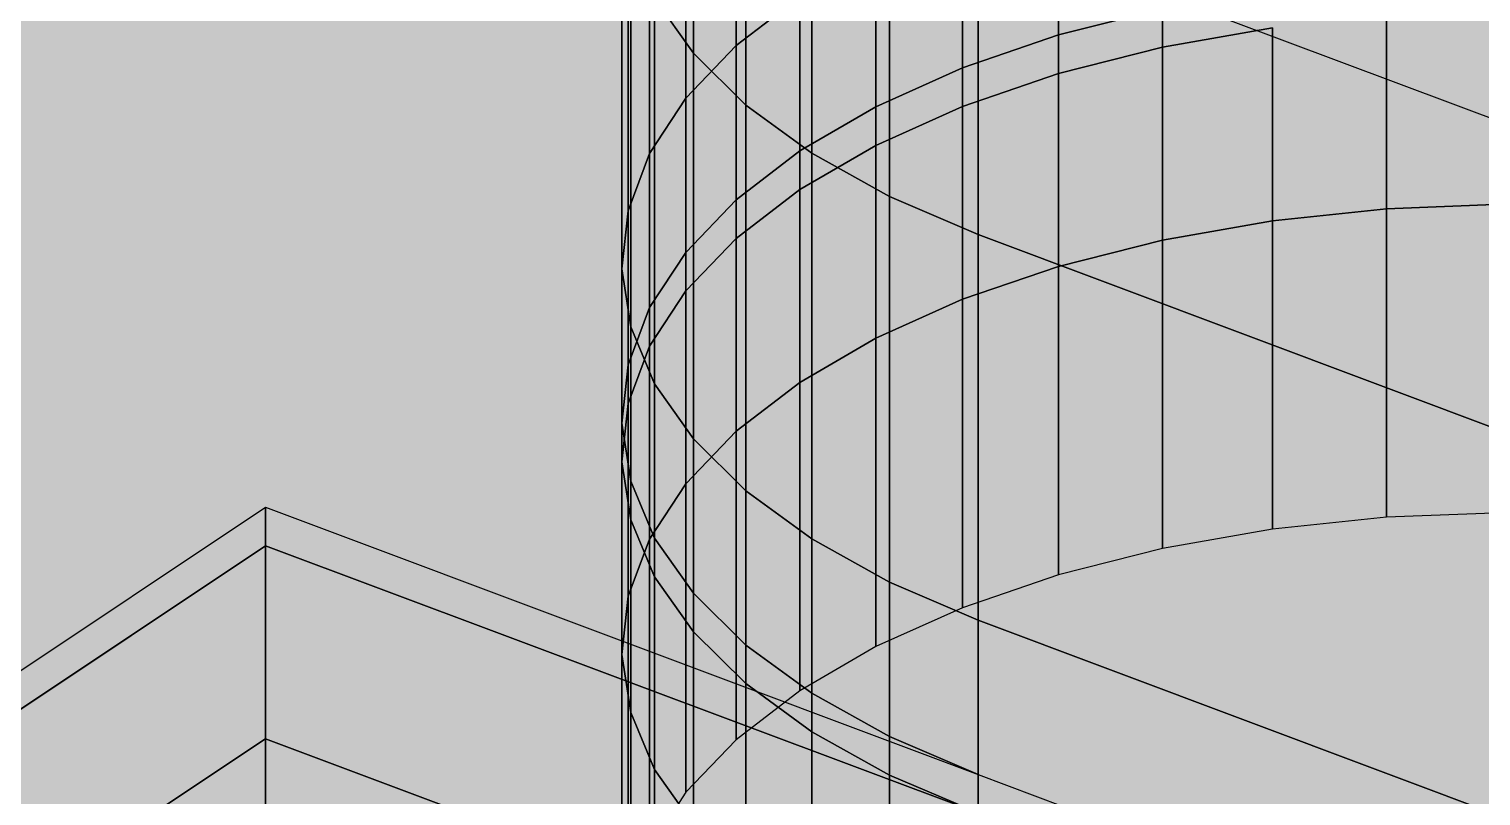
# Model space of a CAD drawing. Header units: millimetres. Extents: x 50 to 612415, y 2 to 4150.
# Drawn here: x 470350.55 to 470367.35, y 3245 to 3253.88 of the extents above; entities that cross this region are included whole.
import ezdxf

# ---------------------------------------------------------------- set-up
doc = ezdxf.new("R2010")
doc.units = ezdxf.units.MM
doc.layers.add('HATCH', color=8, linetype='Continuous', lineweight=9)
doc.layers.add('OUTLINE', color=7, linetype='Continuous', lineweight=25)

msp = doc.modelspace()

# ---------------------------------------------------------------- hatches: boundary and pattern name
at = {"layer": 'HATCH', "true_color": 0xccae87}
for points in [[(470523.898, 3416.926), (469758.481, 3102.716), (470359.472, 3254.253)], [(470359.472, 3254.253), (469758.481, 3102.716), (470523.898, 3416.926)], [(470359.472, 3252.467), (469760.13, 3100.312), (470523.898, 3415.141)], [(470523.898, 3415.141), (469760.13, 3100.312), (470335.968, 3236.798)], [(470523.898, 3415.141), (470335.968, 3236.798), (470353.287, 3248.344)], [(470523.43, 3414.228), (470523.898, 3415.141), (470353.287, 3248.344)], [(470360.35, 3252.979), (470359.472, 3252.467), (470523.898, 3415.141)], [(470361.354, 3253.429), (470360.35, 3252.979), (470523.898, 3415.141)], [(470362.467, 3253.81), (470361.354, 3253.429), (470523.898, 3415.141)], [(470363.669, 3254.114), (470362.467, 3253.81), (470523.898, 3415.141)], [(470523.898, 3414.694), (469760.542, 3099.711), (470335.968, 3236.352)], [(470335.968, 3236.352), (469760.542, 3099.711), (470523.898, 3414.694)], [(470523.898, 3414.694), (470335.968, 3236.352), (470353.287, 3247.897)], [(470353.287, 3247.897), (470335.968, 3236.352), (470523.898, 3414.694)], [(470523.43, 3413.782), (470523.898, 3414.694), (470353.287, 3247.897)], [(470353.287, 3247.897), (470523.898, 3414.694), (470523.43, 3413.782)], [(470523.43, 3414.228), (470353.287, 3248.344), (470359.472, 3252.467)], [(470523.43, 3414.228), (470359.472, 3252.467), (470360.35, 3252.979)], [(470523.43, 3414.228), (470360.35, 3252.979), (470361.354, 3253.429)], [(470523.43, 3414.228), (470361.354, 3253.429), (470362.467, 3253.81)], [(470523.43, 3414.228), (470362.467, 3253.81), (470363.669, 3254.114)], [(470523.43, 3413.782), (470353.287, 3247.897), (470359.472, 3252.021)], [(470359.472, 3252.021), (470353.287, 3247.897), (470523.43, 3413.782)], [(470523.43, 3413.782), (470359.472, 3252.021), (470360.35, 3252.532)], [(470360.35, 3252.532), (470359.472, 3252.021), (470523.43, 3413.782)], [(470523.43, 3413.782), (470360.35, 3252.532), (470361.354, 3252.982)], [(470361.354, 3252.982), (470360.35, 3252.532), (470523.43, 3413.782)], [(470523.43, 3413.782), (470361.354, 3252.982), (470362.467, 3253.363)], [(470362.467, 3253.363), (470361.354, 3252.982), (470523.43, 3413.782)], [(470523.43, 3413.782), (470362.467, 3253.363), (470363.669, 3253.668)], [(470363.669, 3253.668), (470362.467, 3253.363), (470523.43, 3413.782)], [(470523.43, 3413.782), (470363.669, 3253.668), (470364.941, 3253.892)], [(470364.941, 3253.892), (470363.669, 3253.668), (470523.43, 3413.782)], [(470523.898, 3412.462), (469762.604, 3096.706), (470335.968, 3234.12)], [(470335.968, 3234.12), (469762.604, 3096.706), (470523.898, 3412.462)], [(470523.898, 3412.462), (470335.968, 3234.12), (470353.287, 3245.665)], [(470353.287, 3245.665), (470335.968, 3234.12), (470523.898, 3412.462)], [(470523.43, 3411.55), (470523.898, 3412.462), (470353.287, 3245.665)], [(470353.287, 3245.665), (470523.898, 3412.462), (470523.43, 3411.55)], [(470523.43, 3411.55), (470353.287, 3245.665), (470359.472, 3249.789)], [(470359.472, 3249.789), (470353.287, 3245.665), (470523.43, 3411.55)], [(470523.43, 3411.55), (470359.472, 3249.789), (470360.35, 3250.301)], [(470360.35, 3250.301), (470359.472, 3249.789), (470523.43, 3411.55)], [(470523.43, 3411.55), (470360.35, 3250.301), (470361.354, 3250.751)], [(470361.354, 3250.751), (470360.35, 3250.301), (470523.43, 3411.55)], [(470523.43, 3411.55), (470361.354, 3250.751), (470362.467, 3251.131)], [(470362.467, 3251.131), (470361.354, 3250.751), (470523.43, 3411.55)], [(470523.43, 3411.55), (470362.467, 3251.131), (470363.669, 3251.436)], [(470363.669, 3251.436), (470362.467, 3251.131), (470523.43, 3411.55)], [(470523.43, 3411.55), (470363.669, 3251.436), (470364.941, 3251.66)], [(470364.941, 3251.66), (470363.669, 3251.436), (470523.43, 3411.55)], [(470523.43, 3411.55), (470364.941, 3251.66), (470366.261, 3251.799)], [(470366.261, 3251.799), (470364.941, 3251.66), (470523.43, 3411.55)], [(470523.451, 3410.608), (470523.43, 3411.55), (470366.261, 3251.799)], [(470366.261, 3251.799), (470523.43, 3411.55), (470523.451, 3410.608)], [(470523.959, 3409.701), (470523.451, 3410.608), (470366.261, 3251.799)], [(470366.261, 3251.799), (470523.451, 3410.608), (470523.959, 3409.701)], [(470524.918, 3408.891), (470523.959, 3409.701), (470366.261, 3251.799)], [(470366.261, 3251.799), (470523.959, 3409.701), (470524.918, 3408.891)], [(470335.968, 3230.549), (469765.903, 3091.898), (470523.898, 3408.891)], [(470353.287, 3242.094), (470335.968, 3230.549), (470523.898, 3408.891)], [(470353.287, 3242.094), (470523.898, 3408.891), (470523.43, 3407.979)], [(470524.918, 3408.891), (470366.261, 3251.799), (470766.139, 3274.813)], [(470766.139, 3274.813), (470366.261, 3251.799), (470524.918, 3408.891)], [(470359.472, 3246.218), (470353.287, 3242.094), (470523.43, 3407.979)], [(470360.35, 3246.73), (470359.472, 3246.218), (470523.43, 3407.979)], [(470361.354, 3247.18), (470360.35, 3246.73), (470523.43, 3407.979)], [(470362.467, 3247.56), (470361.354, 3247.18), (470523.43, 3407.979)], [(470363.669, 3247.865), (470362.467, 3247.56), (470523.43, 3407.979)], [(470364.941, 3248.089), (470363.669, 3247.865), (470523.43, 3407.979)], [(470366.261, 3248.228), (470364.941, 3248.089), (470523.43, 3407.979)], [(470366.261, 3248.228), (470523.43, 3407.979), (470523.451, 3407.037)], [(470366.261, 3248.228), (470523.451, 3407.037), (470523.959, 3406.13)], [(470366.261, 3248.228), (470523.959, 3406.13), (470524.918, 3405.32)], [(470766.139, 3271.242), (470366.261, 3248.228), (470524.918, 3405.32)], [(470366.261, 3251.799), (470764.843, 3274.631), (470766.139, 3274.813)], [(470766.139, 3274.813), (470764.843, 3274.631), (470366.261, 3251.799)], [(470366.261, 3251.799), (470763.685, 3274.289), (470764.843, 3274.631)], [(470764.843, 3274.631), (470763.685, 3274.289), (470366.261, 3251.799)], [(470366.261, 3251.799), (470762.744, 3273.808), (470763.685, 3274.289)], [(470763.685, 3274.289), (470762.744, 3273.808), (470366.261, 3251.799)], [(470762.084, 3273.221), (470762.744, 3273.808), (470366.261, 3251.799)], [(470366.261, 3251.799), (470762.744, 3273.808), (470762.084, 3273.221)], [(470762.084, 3273.221), (470366.261, 3251.799), (470367.605, 3251.85)], [(470367.605, 3251.85), (470366.261, 3251.799), (470762.084, 3273.221)], [(470766.139, 3271.242), (470764.843, 3271.06), (470366.261, 3248.228)], [(470764.843, 3271.06), (470763.685, 3270.718), (470366.261, 3248.228)], [(470763.685, 3270.718), (470762.744, 3270.237), (470366.261, 3248.228)], [(470366.261, 3248.228), (470762.744, 3270.237), (470762.084, 3269.65)], [(470367.605, 3248.279), (470366.261, 3248.228), (470762.084, 3269.65)], [(470358.239, 3257.17), (470357.791, 3257.806), (470096.613, 3138.548)], [(470357.733, 3256.903), (470358.152, 3257.544), (470096.613, 3134.977)], [(470096.613, 3134.977), (470358.152, 3257.544), (470357.733, 3256.903)], [(470358.848, 3256.569), (470358.239, 3257.17), (470096.613, 3138.548)], [(470357.484, 3256.24), (470357.733, 3256.903), (470096.613, 3134.977)], [(470096.613, 3134.977), (470357.733, 3256.903), (470357.484, 3256.24)], [(470448.126, 3183.942), (470358.848, 3256.569), (470096.613, 3138.548)], [(470448.126, 3183.942), (470359.61, 3256.012), (470358.848, 3256.569)], [(470357.411, 3255.567), (470357.484, 3256.24), (470096.613, 3134.977)], [(470096.613, 3134.977), (470357.484, 3256.24), (470357.411, 3255.567)], [(470448.126, 3183.942), (470360.51, 3255.51), (470359.61, 3256.012)], [(470357.514, 3254.895), (470357.411, 3255.567), (470096.613, 3134.977)], [(470096.613, 3134.977), (470357.411, 3255.567), (470357.514, 3254.895)], [(470448.126, 3183.942), (470361.534, 3255.071), (470360.51, 3255.51)], [(470448.126, 3183.942), (470485.237, 3208.683), (470361.534, 3255.071)], [(470357.791, 3254.235), (470357.514, 3254.895), (470096.613, 3134.977)], [(470096.613, 3134.977), (470357.514, 3254.895), (470357.791, 3254.235)], [(470358.735, 3253.688), (470359.472, 3254.253), (469758.481, 3102.716)], [(469758.481, 3102.716), (470359.472, 3254.253), (470358.735, 3253.688)], [(470358.239, 3253.599), (470357.791, 3254.235), (470096.613, 3134.977)], [(470096.613, 3134.977), (470357.791, 3254.235), (470358.239, 3253.599)], [(470358.152, 3253.08), (470358.735, 3253.688), (469758.481, 3102.716)], [(469758.481, 3102.716), (470358.735, 3253.688), (470358.152, 3253.08)], [(470358.848, 3252.998), (470358.239, 3253.599), (470096.613, 3134.977)], [(470096.613, 3134.977), (470358.239, 3253.599), (470358.848, 3252.998)], [(470358.152, 3253.08), (469758.481, 3102.716), (470096.613, 3130.513)], [(470096.613, 3130.513), (469758.481, 3102.716), (470358.152, 3253.08)], [(470357.733, 3252.439), (470358.152, 3253.08), (470096.613, 3130.513)], [(470096.613, 3130.513), (470358.152, 3253.08), (470357.733, 3252.439)], [(470448.126, 3180.371), (470358.848, 3252.998), (470096.613, 3134.977)], [(470096.613, 3134.977), (470358.848, 3252.998), (470448.126, 3180.371)], [(470448.126, 3180.371), (470359.61, 3252.441), (470358.848, 3252.998)], [(470358.848, 3252.998), (470359.61, 3252.441), (470448.126, 3180.371)], [(469760.13, 3100.312), (470359.472, 3252.467), (470358.735, 3251.902)], [(470357.484, 3251.776), (470357.733, 3252.439), (470096.613, 3130.513)], [(470096.613, 3130.513), (470357.733, 3252.439), (470357.484, 3251.776)], [(470353.287, 3248.344), (470358.735, 3251.902), (470359.472, 3252.467)], [(470448.126, 3180.371), (470360.51, 3251.939), (470359.61, 3252.441)], [(470359.61, 3252.441), (470360.51, 3251.939), (470448.126, 3180.371)], [(469760.13, 3100.312), (470358.735, 3251.902), (470358.152, 3251.294)], [(470353.287, 3247.897), (470358.735, 3251.456), (470359.472, 3252.021)], [(470359.472, 3252.021), (470358.735, 3251.456), (470353.287, 3247.897)], [(470353.287, 3248.344), (470358.152, 3251.294), (470358.735, 3251.902)], [(470360.51, 3251.939), (470361.534, 3251.5), (470448.126, 3180.371)], [(470448.126, 3180.371), (470361.534, 3251.5), (470360.51, 3251.939)], [(470357.411, 3251.103), (470357.484, 3251.776), (470096.613, 3130.513)], [(470096.613, 3130.513), (470357.484, 3251.776), (470357.411, 3251.103)], [(470353.287, 3247.897), (470358.152, 3250.848), (470358.735, 3251.456)], [(470358.735, 3251.456), (470358.152, 3250.848), (470353.287, 3247.897)], [(470448.126, 3180.371), (470485.237, 3205.112), (470361.534, 3251.5)], [(470361.534, 3251.5), (470485.237, 3205.112), (470448.126, 3180.371)], [(470096.613, 3128.728), (469760.13, 3100.312), (470358.152, 3251.294)], [(470096.613, 3128.728), (470358.152, 3251.294), (470357.733, 3250.654)], [(470353.287, 3248.344), (470357.733, 3250.654), (470358.152, 3251.294)], [(470357.514, 3250.431), (470357.411, 3251.103), (470096.613, 3130.513)], [(470096.613, 3130.513), (470357.411, 3251.103), (470357.514, 3250.431)], [(470353.287, 3247.897), (470357.733, 3250.207), (470358.152, 3250.848)], [(470358.152, 3250.848), (470357.733, 3250.207), (470353.287, 3247.897)], [(470096.613, 3128.728), (470357.733, 3250.654), (470357.484, 3249.991)], [(470353.287, 3248.344), (470357.484, 3249.991), (470357.733, 3250.654)], [(470357.791, 3249.771), (470357.514, 3250.431), (470096.613, 3130.513)], [(470096.613, 3130.513), (470357.514, 3250.431), (470357.791, 3249.771)], [(470353.287, 3247.897), (470357.484, 3249.545), (470357.733, 3250.207)], [(470357.733, 3250.207), (470357.484, 3249.545), (470353.287, 3247.897)], [(470096.613, 3128.728), (470357.484, 3249.991), (470357.411, 3249.318)], [(470353.287, 3248.344), (470357.411, 3249.318), (470357.484, 3249.991)], [(470358.239, 3249.135), (470357.791, 3249.771), (470096.613, 3130.513)], [(470096.613, 3130.513), (470357.791, 3249.771), (470358.239, 3249.135)], [(470353.287, 3245.665), (470358.735, 3249.224), (470359.472, 3249.789)], [(470359.472, 3249.789), (470358.735, 3249.224), (470353.287, 3245.665)], [(470353.287, 3247.897), (470357.411, 3248.871), (470357.484, 3249.545)], [(470357.484, 3249.545), (470357.411, 3248.871), (470353.287, 3247.897)], [(470096.613, 3128.728), (470357.411, 3249.318), (470357.514, 3248.646)], [(470353.287, 3248.344), (470357.514, 3248.646), (470357.411, 3249.318)], [(470353.287, 3245.665), (470358.152, 3248.616), (470358.735, 3249.224)], [(470358.735, 3249.224), (470358.152, 3248.616), (470353.287, 3245.665)], [(470358.848, 3248.534), (470358.239, 3249.135), (470096.613, 3130.513)], [(470096.613, 3130.513), (470358.239, 3249.135), (470358.848, 3248.534)], [(470353.287, 3247.897), (470357.514, 3248.199), (470357.411, 3248.871)], [(470357.411, 3248.871), (470357.514, 3248.199), (470353.287, 3247.897)], [(470096.613, 3128.728), (470357.514, 3248.646), (470357.791, 3247.986)], [(470448.126, 3175.907), (470358.848, 3248.534), (470096.613, 3130.513)], [(470096.613, 3130.513), (470358.848, 3248.534), (470448.126, 3175.907)], [(470353.287, 3248.344), (470357.791, 3247.986), (470357.514, 3248.646)], [(470353.287, 3245.665), (470357.733, 3247.975), (470358.152, 3248.616)], [(470358.152, 3248.616), (470357.733, 3247.975), (470353.287, 3245.665)], [(470448.126, 3175.907), (470359.61, 3247.977), (470358.848, 3248.534)], [(470358.848, 3248.534), (470359.61, 3247.977), (470448.126, 3175.907)], [(470353.287, 3248.344), (470358.239, 3247.35), (470357.791, 3247.986)], [(470353.287, 3248.344), (470358.848, 3246.748), (470358.239, 3247.35)], [(470353.287, 3248.344), (470359.61, 3246.192), (470358.848, 3246.748)], [(470353.287, 3248.344), (470360.51, 3245.69), (470359.61, 3246.192)], [(470353.287, 3248.344), (470361.534, 3245.251), (470360.51, 3245.69)], [(470353.287, 3247.897), (470357.791, 3247.539), (470357.514, 3248.199)], [(470357.514, 3248.199), (470357.791, 3247.539), (470353.287, 3247.897)], [(470096.613, 3128.728), (470357.791, 3247.986), (470358.239, 3247.35)], [(470353.287, 3245.665), (470357.484, 3247.313), (470357.733, 3247.975)], [(470357.733, 3247.975), (470357.484, 3247.313), (470353.287, 3245.665)], [(470353.287, 3247.897), (470358.239, 3246.903), (470357.791, 3247.539)], [(470357.791, 3247.539), (470358.239, 3246.903), (470353.287, 3247.897)], [(470353.287, 3247.897), (470358.848, 3246.302), (470358.239, 3246.903)], [(470358.239, 3246.903), (470358.848, 3246.302), (470353.287, 3247.897)], [(470353.287, 3247.897), (470359.61, 3245.746), (470358.848, 3246.302)], [(470358.848, 3246.302), (470359.61, 3245.746), (470353.287, 3247.897)], [(470353.287, 3247.897), (470360.51, 3245.244), (470359.61, 3245.746)], [(470359.61, 3245.746), (470360.51, 3245.244), (470353.287, 3247.897)], [(470360.51, 3245.244), (470361.534, 3244.805), (470353.287, 3247.897)], [(470353.287, 3247.897), (470361.534, 3244.805), (470360.51, 3245.244)], [(470448.126, 3175.907), (470360.51, 3247.475), (470359.61, 3247.977)], [(470359.61, 3247.977), (470360.51, 3247.475), (470448.126, 3175.907)], [(470360.51, 3247.475), (470361.534, 3247.036), (470448.126, 3175.907)], [(470448.126, 3175.907), (470361.534, 3247.036), (470360.51, 3247.475)], [(470096.613, 3128.728), (470358.239, 3247.35), (470358.848, 3246.748)], [(470353.287, 3245.665), (470357.411, 3246.64), (470357.484, 3247.313)], [(470357.484, 3247.313), (470357.411, 3246.64), (470353.287, 3245.665)], [(470448.126, 3175.907), (470485.237, 3200.648), (470361.534, 3247.036)], [(470361.534, 3247.036), (470485.237, 3200.648), (470448.126, 3175.907)], [(470096.613, 3128.728), (470358.848, 3246.748), (470448.126, 3174.122)], [(470358.848, 3246.748), (470359.61, 3246.192), (470448.126, 3174.122)], [(470353.287, 3245.665), (470357.514, 3245.967), (470357.411, 3246.64)], [(470357.411, 3246.64), (470357.514, 3245.967), (470353.287, 3245.665)], [(470359.472, 3246.218), (470358.735, 3245.653), (470353.287, 3242.094)], [(470359.61, 3246.192), (470360.51, 3245.69), (470448.126, 3174.122)], [(470353.287, 3245.665), (470357.791, 3245.307), (470357.514, 3245.967)], [(470357.514, 3245.967), (470357.791, 3245.307), (470353.287, 3245.665)], [(470360.51, 3245.69), (470361.534, 3245.251), (470448.126, 3174.122)], [(470353.287, 3245.665), (470358.239, 3244.671), (470357.791, 3245.307)], [(470357.791, 3245.307), (470358.239, 3244.671), (470353.287, 3245.665)], [(470353.287, 3245.665), (470358.848, 3244.07), (470358.239, 3244.671)], [(470358.239, 3244.671), (470358.848, 3244.07), (470353.287, 3245.665)], [(470353.287, 3245.665), (470359.61, 3243.514), (470358.848, 3244.07)], [(470358.848, 3244.07), (470359.61, 3243.514), (470353.287, 3245.665)], [(470353.287, 3245.665), (470360.51, 3243.012), (470359.61, 3243.514)], [(470359.61, 3243.514), (470360.51, 3243.012), (470353.287, 3245.665)], [(470360.51, 3243.012), (470361.534, 3242.573), (470353.287, 3245.665)], [(470353.287, 3245.665), (470361.534, 3242.573), (470360.51, 3243.012)], [(470358.735, 3245.653), (470358.152, 3245.045), (470353.287, 3242.094)], [(470361.534, 3245.251), (470485.237, 3198.862), (470448.126, 3174.122)], [(470358.152, 3245.045), (470357.733, 3244.404), (470353.287, 3242.094)]]:
    msp.add_hatch(color=43, dxfattribs=at).paths.add_polyline_path(points)
at = {"layer": 'HATCH', "true_color": 0xbca17d}
for points in [[(470359.472, 3254.253), (470358.735, 3253.688), (470358.735, 3258.152), (470359.472, 3258.716)], [(470359.472, 3252.467), (470358.735, 3251.902), (470358.735, 3253.688), (470359.472, 3254.253)], [(470359.472, 3252.021), (470358.735, 3251.456), (470358.735, 3251.902), (470359.472, 3252.467)], [(470359.472, 3249.789), (470358.735, 3249.224), (470358.735, 3251.456), (470359.472, 3252.021)], [(470359.472, 3246.218), (470358.735, 3245.653), (470358.735, 3249.224), (470359.472, 3249.789)]]:
    msp.add_hatch(color=33, dxfattribs=at).paths.add_polyline_path(points)
at = {"layer": 'HATCH', "true_color": 0xbba07c}
for points in [[(470358.735, 3253.688), (470358.152, 3253.08), (470358.152, 3257.544), (470358.735, 3258.152)], [(470358.239, 3253.599), (470358.848, 3252.998), (470358.848, 3256.569), (470358.239, 3257.17)], [(470358.735, 3251.902), (470358.152, 3251.294), (470358.152, 3253.08), (470358.735, 3253.688)], [(470358.239, 3249.135), (470358.848, 3248.534), (470358.848, 3252.998), (470358.239, 3253.599)], [(470358.735, 3251.456), (470358.152, 3250.848), (470358.152, 3251.294), (470358.735, 3251.902)], [(470358.735, 3249.224), (470358.152, 3248.616), (470358.152, 3250.848), (470358.735, 3251.456)], [(470358.735, 3245.653), (470358.152, 3245.045), (470358.152, 3248.616), (470358.735, 3249.224)], [(470358.239, 3247.35), (470358.848, 3246.748), (470358.848, 3248.534), (470358.239, 3249.135)], [(470358.239, 3246.903), (470358.848, 3246.302), (470358.848, 3246.748), (470358.239, 3247.35)], [(470358.239, 3244.671), (470358.848, 3244.07), (470358.848, 3246.302), (470358.239, 3246.903)]]:
    msp.add_hatch(color=33, dxfattribs=at).paths.add_polyline_path(points)
at = {"layer": 'HATCH', "true_color": 0xba9f7b}
for points in [[(470357.791, 3254.235), (470358.239, 3253.599), (470358.239, 3257.17), (470357.791, 3257.806)], [(470357.791, 3249.771), (470358.239, 3249.135), (470358.239, 3253.599), (470357.791, 3254.235)], [(470357.791, 3247.986), (470358.239, 3247.35), (470358.239, 3249.135), (470357.791, 3249.771)], [(470357.791, 3247.539), (470358.239, 3246.903), (470358.239, 3247.35), (470357.791, 3247.986)], [(470357.791, 3245.307), (470358.239, 3244.671), (470358.239, 3246.903), (470357.791, 3247.539)], [(470357.791, 3241.736), (470358.239, 3241.1), (470358.239, 3244.671), (470357.791, 3245.307)]]:
    msp.add_hatch(color=33, dxfattribs=at).paths.add_polyline_path(points)
at = {"layer": 'HATCH', "true_color": 0xb99e7b}
for points in [[(470358.152, 3253.08), (470357.733, 3252.439), (470357.733, 3256.903), (470358.152, 3257.544)], [(470358.152, 3251.294), (470357.733, 3250.654), (470357.733, 3252.439), (470358.152, 3253.08)], [(470358.152, 3250.848), (470357.733, 3250.207), (470357.733, 3250.654), (470358.152, 3251.294)], [(470358.152, 3248.616), (470357.733, 3247.975), (470357.733, 3250.207), (470358.152, 3250.848)], [(470358.152, 3245.045), (470357.733, 3244.404), (470357.733, 3247.975), (470358.152, 3248.616)]]:
    msp.add_hatch(color=33, dxfattribs=at).paths.add_polyline_path(points)
at = {"layer": 'HATCH', "true_color": 0xb89d7a}
for points in [[(470357.733, 3252.439), (470357.484, 3251.776), (470357.484, 3256.24), (470357.733, 3256.903)], [(470357.514, 3250.431), (470357.791, 3249.771), (470357.791, 3254.235), (470357.514, 3254.895)], [(470357.733, 3250.654), (470357.484, 3249.991), (470357.484, 3251.776), (470357.733, 3252.439)], [(470357.733, 3250.207), (470357.484, 3249.545), (470357.484, 3249.991), (470357.733, 3250.654)], [(470357.514, 3248.646), (470357.791, 3247.986), (470357.791, 3249.771), (470357.514, 3250.431)], [(470357.733, 3247.975), (470357.484, 3247.313), (470357.484, 3249.545), (470357.733, 3250.207)], [(470357.514, 3248.199), (470357.791, 3247.539), (470357.791, 3247.986), (470357.514, 3248.646)], [(470357.514, 3245.967), (470357.791, 3245.307), (470357.791, 3247.539), (470357.514, 3248.199)], [(470357.733, 3244.404), (470357.484, 3243.742), (470357.484, 3247.313), (470357.733, 3247.975)], [(470357.514, 3242.396), (470357.791, 3241.736), (470357.791, 3245.307), (470357.514, 3245.967)]]:
    msp.add_hatch(color=33, dxfattribs=at).paths.add_polyline_path(points)
at = {"layer": 'HATCH', "true_color": 0xbda17d}
for points in [[(470358.848, 3252.998), (470359.61, 3252.441), (470359.61, 3256.012), (470358.848, 3256.569)], [(470358.848, 3248.534), (470359.61, 3247.977), (470359.61, 3252.441), (470358.848, 3252.998)], [(470358.848, 3246.748), (470359.61, 3246.192), (470359.61, 3247.977), (470358.848, 3248.534)], [(470358.848, 3246.302), (470359.61, 3245.746), (470359.61, 3246.192), (470358.848, 3246.748)], [(470358.848, 3244.07), (470359.61, 3243.514), (470359.61, 3245.746), (470358.848, 3246.302)]]:
    msp.add_hatch(color=33, dxfattribs=at).paths.add_polyline_path(points)
at = {"layer": 'HATCH', "true_color": 0xb69c79}
for points in [[(470357.484, 3251.776), (470357.411, 3251.103), (470357.411, 3255.567), (470357.484, 3256.24)], [(470357.411, 3251.103), (470357.514, 3250.431), (470357.514, 3254.895), (470357.411, 3255.567)], [(470357.484, 3249.991), (470357.411, 3249.318), (470357.411, 3251.103), (470357.484, 3251.776)], [(470357.411, 3249.318), (470357.514, 3248.646), (470357.514, 3250.431), (470357.411, 3251.103)], [(470357.484, 3249.545), (470357.411, 3248.871), (470357.411, 3249.318), (470357.484, 3249.991)], [(470357.484, 3247.313), (470357.411, 3246.64), (470357.411, 3248.871), (470357.484, 3249.545)], [(470357.411, 3248.871), (470357.514, 3248.199), (470357.514, 3248.646), (470357.411, 3249.318)], [(470357.411, 3246.64), (470357.514, 3245.967), (470357.514, 3248.199), (470357.411, 3248.871)], [(470357.484, 3243.742), (470357.411, 3243.069), (470357.411, 3246.64), (470357.484, 3247.313)], [(470357.411, 3243.069), (470357.514, 3242.396), (470357.514, 3245.967), (470357.411, 3246.64)]]:
    msp.add_hatch(color=33, dxfattribs=at).paths.add_polyline_path(points)
at = {"layer": 'HATCH', "true_color": 0xbea27e}
for points in [[(470359.61, 3252.441), (470360.51, 3251.939), (470360.51, 3255.51), (470359.61, 3256.012)], [(470360.35, 3252.979), (470359.472, 3252.467), (470359.472, 3254.253), (470360.35, 3254.764)], [(470360.35, 3252.532), (470359.472, 3252.021), (470359.472, 3252.467), (470360.35, 3252.979)], [(470360.35, 3250.301), (470359.472, 3249.789), (470359.472, 3252.021), (470360.35, 3252.532)], [(470359.61, 3247.977), (470360.51, 3247.475), (470360.51, 3251.939), (470359.61, 3252.441)], [(470360.35, 3246.73), (470359.472, 3246.218), (470359.472, 3249.789), (470360.35, 3250.301)], [(470359.61, 3246.192), (470360.51, 3245.69), (470360.51, 3247.475), (470359.61, 3247.977)], [(470359.61, 3245.746), (470360.51, 3245.244), (470360.51, 3245.69), (470359.61, 3246.192)], [(470359.61, 3243.514), (470360.51, 3243.012), (470360.51, 3245.244), (470359.61, 3245.746)]]:
    msp.add_hatch(color=33, dxfattribs=at).paths.add_polyline_path(points)
at = {"layer": 'HATCH', "true_color": 0xc1a580}
for points in [[(470363.669, 3254.114), (470362.467, 3253.81), (470362.467, 3255.595), (470363.669, 3255.9)], [(470363.669, 3253.668), (470362.467, 3253.363), (470362.467, 3253.81), (470363.669, 3254.114)], [(470363.669, 3251.436), (470362.467, 3251.131), (470362.467, 3253.363), (470363.669, 3253.668)], [(470363.669, 3247.865), (470362.467, 3247.56), (470362.467, 3251.131), (470363.669, 3251.436)]]:
    msp.add_hatch(color=33, dxfattribs=at).paths.add_polyline_path(points)
at = {"layer": 'HATCH', "true_color": 0xc0a47f}
for points in [[(470362.467, 3253.81), (470361.354, 3253.429), (470361.354, 3255.214), (470362.467, 3255.595)], [(470361.534, 3251.5), (470485.237, 3205.112), (470485.237, 3208.683), (470361.534, 3255.071)], [(470362.467, 3253.363), (470361.354, 3252.982), (470361.354, 3253.429), (470362.467, 3253.81)], [(470362.467, 3251.131), (470361.354, 3250.751), (470361.354, 3252.982), (470362.467, 3253.363)], [(470361.534, 3247.036), (470485.237, 3200.648), (470485.237, 3205.112), (470361.534, 3251.5)], [(470362.467, 3247.56), (470361.354, 3247.18), (470361.354, 3250.751), (470362.467, 3251.131)], [(470361.534, 3244.805), (470353.287, 3247.897), (470353.287, 3248.344), (470361.534, 3245.251)], [(470361.534, 3242.573), (470353.287, 3245.665), (470353.287, 3247.897), (470361.534, 3244.805)], [(470361.534, 3245.251), (470485.237, 3198.862), (470485.237, 3200.648), (470361.534, 3247.036)], [(470361.534, 3239.002), (470353.287, 3242.094), (470353.287, 3245.665), (470361.534, 3242.573)]]:
    msp.add_hatch(color=33, dxfattribs=at).paths.add_polyline_path(points)
at = {"layer": 'HATCH', "true_color": 0xbfa37f}
for points in [[(470360.51, 3251.939), (470361.534, 3251.5), (470361.534, 3255.071), (470360.51, 3255.51)], [(470361.354, 3253.429), (470360.35, 3252.979), (470360.35, 3254.764), (470361.354, 3255.214)], [(470361.354, 3252.982), (470360.35, 3252.532), (470360.35, 3252.979), (470361.354, 3253.429)], [(470361.354, 3250.751), (470360.35, 3250.301), (470360.35, 3252.532), (470361.354, 3252.982)], [(470360.51, 3247.475), (470361.534, 3247.036), (470361.534, 3251.5), (470360.51, 3251.939)], [(470361.354, 3247.18), (470360.35, 3246.73), (470360.35, 3250.301), (470361.354, 3250.751)], [(470360.51, 3245.69), (470361.534, 3245.251), (470361.534, 3247.036), (470360.51, 3247.475)], [(470360.51, 3245.244), (470361.534, 3244.805), (470361.534, 3245.251), (470360.51, 3245.69)], [(470360.51, 3243.012), (470361.534, 3242.573), (470361.534, 3244.805), (470360.51, 3245.244)]]:
    msp.add_hatch(color=33, dxfattribs=at).paths.add_polyline_path(points)
at = {"layer": 'HATCH', "true_color": 0xc2a580}
for points in [[(470364.941, 3253.892), (470363.669, 3253.668), (470363.669, 3254.114), (470364.941, 3254.338)], [(470364.941, 3251.66), (470363.669, 3251.436), (470363.669, 3253.668), (470364.941, 3253.892)], [(470364.941, 3248.089), (470363.669, 3247.865), (470363.669, 3251.436), (470364.941, 3251.66)]]:
    msp.add_hatch(color=33, dxfattribs=at).paths.add_polyline_path(points)
at = {"layer": 'HATCH', "true_color": 0xc2a681}
for points in [[(470367.605, 3251.85), (470366.261, 3251.799), (470366.261, 3254.031), (470367.605, 3254.082)], [(470366.261, 3251.799), (470364.941, 3251.66), (470364.941, 3253.892), (470366.261, 3254.031)], [(470366.261, 3248.228), (470364.941, 3248.089), (470364.941, 3251.66), (470366.261, 3251.799)], [(470367.605, 3248.279), (470366.261, 3248.228), (470366.261, 3251.799), (470367.605, 3251.85)]]:
    msp.add_hatch(color=43, dxfattribs=at).paths.add_polyline_path(points)
at = {"layer": 'HATCH', "true_color": 0xbda27d}
for points in [[(470353.287, 3247.897), (470335.968, 3236.352), (470335.968, 3236.798), (470353.287, 3248.344)], [(470353.287, 3245.665), (470335.968, 3234.12), (470335.968, 3236.352), (470353.287, 3247.897)], [(470353.287, 3242.094), (470335.968, 3230.549), (470335.968, 3234.12), (470353.287, 3245.665)]]:
    msp.add_hatch(color=33, dxfattribs=at).paths.add_polyline_path(points)

# ---------------------------------------------------------------- linework, layer by layer
at = {"layer": 'OUTLINE', "color": 139, "true_color": 0x42544a}
for p, q in [((470358.735, 3253.688), (470358.735, 3258.152)), ((470358.735, 3258.152), (470358.735, 3253.688)), ((470358.152, 3253.08), (470358.152, 3257.544)), ((470358.152, 3257.544), (470358.152, 3253.08)), ((470358.239, 3253.599), (470358.239, 3257.17)), ((470358.239, 3257.17), (470358.239, 3253.599)), ((470357.733, 3252.439), (470357.733, 3256.903)), ((470357.733, 3256.903), (470357.733, 3252.439)), ((470358.848, 3252.998), (470358.848, 3256.569)), ((470358.848, 3256.569), (470358.848, 3252.998)), ((470357.484, 3251.776), (470357.484, 3256.24)), ((470357.484, 3256.24), (470357.484, 3251.776)), ((470359.61, 3252.441), (470359.61, 3256.012)), ((470359.61, 3256.012), (470359.61, 3252.441)), ((470362.467, 3253.81), (470362.467, 3255.595)), ((470362.467, 3255.595), (470362.467, 3253.81)), ((470357.411, 3251.103), (470357.411, 3255.567)), ((470357.411, 3255.567), (470357.411, 3251.103)), ((470360.51, 3251.939), (470360.51, 3255.51)), ((470360.51, 3255.51), (470360.51, 3251.939)), ((470361.354, 3253.429), (470361.354, 3255.214)), ((470361.354, 3255.214), (470361.354, 3253.429)), ((470361.534, 3251.5), (470361.534, 3255.071)), ((470485.237, 3208.683), (470361.534, 3255.071)), ((470361.534, 3255.071), (470361.534, 3251.5)), ((470485.237, 3208.683), (470361.534, 3255.071)), ((470357.514, 3250.431), (470357.514, 3254.895)), ((470357.514, 3254.895), (470357.514, 3250.431)), ((470360.35, 3252.979), (470360.35, 3254.764)), ((470360.35, 3254.764), (470360.35, 3252.979)), ((470358.735, 3253.688), (470359.472, 3254.253)), ((470359.472, 3254.253), (470358.735, 3253.688)), ((470358.735, 3253.688), (470359.472, 3254.253)), ((470359.472, 3254.253), (470358.735, 3253.688)), ((470359.472, 3252.467), (470359.472, 3254.253)), ((470359.472, 3254.253), (470359.472, 3252.467)), ((470357.791, 3249.771), (470357.791, 3254.235)), ((470358.239, 3253.599), (470357.791, 3254.235)), ((470357.791, 3254.235), (470357.791, 3249.771)), ((470357.791, 3254.235), (470358.239, 3253.599)), ((470358.239, 3253.599), (470357.791, 3254.235)), ((470357.791, 3254.235), (470358.239, 3253.599)), ((470363.669, 3254.114), (470362.467, 3253.81)), ((470362.467, 3253.81), (470363.669, 3254.114)), ((470362.467, 3253.81), (470363.669, 3254.114)), ((470363.669, 3254.114), (470362.467, 3253.81)), ((470363.669, 3253.668), (470363.669, 3254.114)), ((470363.669, 3254.114), (470363.669, 3253.668)), ((470366.261, 3251.799), (470366.261, 3254.031)), ((470366.261, 3254.031), (470366.261, 3251.799)), ((470362.467, 3253.81), (470361.354, 3253.429)), ((470361.354, 3253.429), (470362.467, 3253.81)), ((470361.354, 3253.429), (470362.467, 3253.81)), ((470362.467, 3253.81), (470361.354, 3253.429)), ((470362.467, 3253.363), (470362.467, 3253.81)), ((470362.467, 3253.81), (470362.467, 3253.363)), ((470363.669, 3253.668), (470364.941, 3253.892)), ((470364.941, 3253.892), (470363.669, 3253.668)), ((470363.669, 3253.668), (470364.941, 3253.892)), ((470364.941, 3253.892), (470363.669, 3253.668)), ((470364.941, 3251.66), (470364.941, 3253.892)), ((470364.941, 3253.892), (470364.941, 3251.66)), ((470358.152, 3253.08), (470358.735, 3253.688)), ((470358.735, 3253.688), (470358.152, 3253.08)), ((470358.152, 3253.08), (470358.735, 3253.688)), ((470358.735, 3253.688), (470358.152, 3253.08)), ((470358.239, 3249.135), (470358.239, 3253.599)), ((470358.848, 3252.998), (470358.239, 3253.599)), ((470358.239, 3253.599), (470358.239, 3249.135)), ((470358.239, 3253.599), (470358.848, 3252.998)), ((470358.848, 3252.998), (470358.239, 3253.599)), ((470358.239, 3253.599), (470358.848, 3252.998)), ((470358.735, 3251.902), (470358.735, 3253.688)), ((470358.735, 3253.688), (470358.735, 3251.902)), ((470362.467, 3253.363), (470363.669, 3253.668)), ((470363.669, 3253.668), (470362.467, 3253.363)), ((470362.467, 3253.363), (470363.669, 3253.668)), ((470363.669, 3253.668), (470362.467, 3253.363)), ((470363.669, 3251.436), (470363.669, 3253.668)), ((470363.669, 3253.668), (470363.669, 3251.436)), ((470361.354, 3253.429), (470360.35, 3252.979)), ((470360.35, 3252.979), (470361.354, 3253.429)), ((470360.35, 3252.979), (470361.354, 3253.429)), ((470361.354, 3253.429), (470360.35, 3252.979)), ((470361.354, 3252.982), (470361.354, 3253.429)), ((470361.354, 3253.429), (470361.354, 3252.982)), ((470361.354, 3252.982), (470362.467, 3253.363)), ((470362.467, 3253.363), (470361.354, 3252.982)), ((470361.354, 3252.982), (470362.467, 3253.363)), ((470362.467, 3253.363), (470361.354, 3252.982)), ((470362.467, 3251.131), (470362.467, 3253.363)), ((470362.467, 3253.363), (470362.467, 3251.131)), ((470357.733, 3252.439), (470358.152, 3253.08)), ((470358.152, 3253.08), (470357.733, 3252.439)), ((470357.733, 3252.439), (470358.152, 3253.08)), ((470358.152, 3253.08), (470357.733, 3252.439)), ((470358.152, 3251.294), (470358.152, 3253.08)), ((470358.152, 3253.08), (470358.152, 3251.294)), ((470358.848, 3248.534), (470358.848, 3252.998)), ((470359.61, 3252.441), (470358.848, 3252.998)), ((470358.848, 3252.998), (470358.848, 3248.534)), ((470358.848, 3252.998), (470359.61, 3252.441)), ((470359.61, 3252.441), (470358.848, 3252.998)), ((470358.848, 3252.998), (470359.61, 3252.441)), ((470360.35, 3252.979), (470359.472, 3252.467)), ((470359.472, 3252.467), (470360.35, 3252.979)), ((470359.472, 3252.467), (470360.35, 3252.979)), ((470360.35, 3252.979), (470359.472, 3252.467)), ((470360.35, 3252.532), (470361.354, 3252.982)), ((470361.354, 3252.982), (470360.35, 3252.532)), ((470360.35, 3252.532), (470361.354, 3252.982)), ((470361.354, 3252.982), (470360.35, 3252.532)), ((470360.35, 3252.532), (470360.35, 3252.979)), ((470360.35, 3252.979), (470360.35, 3252.532)), ((470361.354, 3250.751), (470361.354, 3252.982)), ((470361.354, 3252.982), (470361.354, 3250.751)), ((470357.484, 3251.776), (470357.733, 3252.439)), ((470357.733, 3252.439), (470357.484, 3251.776)), ((470357.484, 3251.776), (470357.733, 3252.439)), ((470357.733, 3252.439), (470357.484, 3251.776)), ((470357.733, 3250.654), (470357.733, 3252.439)), ((470357.733, 3252.439), (470357.733, 3250.654)), ((470358.735, 3251.902), (470359.472, 3252.467)), ((470359.472, 3252.467), (470358.735, 3251.902)), ((470358.735, 3251.902), (470359.472, 3252.467)), ((470359.472, 3252.467), (470358.735, 3251.902)), ((470359.472, 3252.021), (470360.35, 3252.532)), ((470360.35, 3252.532), (470359.472, 3252.021)), ((470359.472, 3252.021), (470360.35, 3252.532)), ((470360.35, 3252.532), (470359.472, 3252.021)), ((470359.472, 3252.021), (470359.472, 3252.467)), ((470359.472, 3252.467), (470359.472, 3252.021)), ((470359.61, 3247.977), (470359.61, 3252.441)), ((470360.51, 3251.939), (470359.61, 3252.441)), ((470359.61, 3252.441), (470359.61, 3247.977)), ((470359.61, 3252.441), (470360.51, 3251.939)), ((470360.51, 3251.939), (470359.61, 3252.441)), ((470359.61, 3252.441), (470360.51, 3251.939)), ((470360.35, 3250.301), (470360.35, 3252.532)), ((470360.35, 3252.532), (470360.35, 3250.301)), ((470358.152, 3251.294), (470358.735, 3251.902)), ((470358.735, 3251.902), (470358.152, 3251.294)), ((470358.152, 3251.294), (470358.735, 3251.902)), ((470358.735, 3251.902), (470358.152, 3251.294)), ((470358.735, 3251.456), (470359.472, 3252.021)), ((470359.472, 3252.021), (470358.735, 3251.456)), ((470358.735, 3251.456), (470359.472, 3252.021)), ((470359.472, 3252.021), (470358.735, 3251.456)), ((470358.735, 3251.456), (470358.735, 3251.902)), ((470358.735, 3251.902), (470358.735, 3251.456)), ((470359.472, 3249.789), (470359.472, 3252.021)), ((470359.472, 3252.021), (470359.472, 3249.789)), ((470360.51, 3247.475), (470360.51, 3251.939)), ((470361.534, 3251.5), (470360.51, 3251.939)), ((470360.51, 3251.939), (470360.51, 3247.475)), ((470360.51, 3251.939), (470361.534, 3251.5)), ((470360.51, 3251.939), (470361.534, 3251.5)), ((470361.534, 3251.5), (470360.51, 3251.939)), ((470357.411, 3251.103), (470357.484, 3251.776)), ((470357.484, 3251.776), (470357.411, 3251.103)), ((470357.411, 3251.103), (470357.484, 3251.776)), ((470357.484, 3251.776), (470357.411, 3251.103)), ((470357.484, 3249.991), (470357.484, 3251.776)), ((470357.484, 3251.776), (470357.484, 3249.991)), ((470364.941, 3251.66), (470366.261, 3251.799)), ((470366.261, 3251.799), (470364.941, 3251.66)), ((470364.941, 3251.66), (470366.261, 3251.799)), ((470366.261, 3251.799), (470364.941, 3251.66)), ((470366.261, 3251.799), (470367.605, 3251.85)), ((470367.605, 3251.85), (470366.261, 3251.799)), ((470366.261, 3251.799), (470367.605, 3251.85)), ((470367.605, 3251.85), (470366.261, 3251.799)), ((470366.261, 3248.228), (470366.261, 3251.799)), ((470366.261, 3251.799), (470366.261, 3248.228)), ((470363.669, 3251.436), (470364.941, 3251.66)), ((470364.941, 3251.66), (470363.669, 3251.436)), ((470363.669, 3251.436), (470364.941, 3251.66)), ((470364.941, 3251.66), (470363.669, 3251.436)), ((470364.941, 3248.089), (470364.941, 3251.66)), ((470364.941, 3251.66), (470364.941, 3248.089)), ((470358.152, 3250.848), (470358.735, 3251.456)), ((470358.735, 3251.456), (470358.152, 3250.848)), ((470358.152, 3250.848), (470358.735, 3251.456)), ((470358.735, 3251.456), (470358.152, 3250.848)), ((470358.735, 3249.224), (470358.735, 3251.456)), ((470358.735, 3251.456), (470358.735, 3249.224)), ((470361.534, 3247.036), (470361.534, 3251.5)), ((470485.237, 3205.112), (470361.534, 3251.5)), ((470361.534, 3251.5), (470361.534, 3247.036)), ((470361.534, 3251.5), (470485.237, 3205.112)), ((470485.237, 3205.112), (470361.534, 3251.5)), ((470361.534, 3251.5), (470485.237, 3205.112)), ((470362.467, 3251.131), (470363.669, 3251.436)), ((470363.669, 3251.436), (470362.467, 3251.131)), ((470362.467, 3251.131), (470363.669, 3251.436)), ((470363.669, 3251.436), (470362.467, 3251.131)), ((470363.669, 3247.865), (470363.669, 3251.436)), ((470363.669, 3251.436), (470363.669, 3247.865)), ((470357.733, 3250.654), (470358.152, 3251.294)), ((470358.152, 3251.294), (470357.733, 3250.654)), ((470357.733, 3250.654), (470358.152, 3251.294)), ((470358.152, 3251.294), (470357.733, 3250.654)), ((470358.152, 3250.848), (470358.152, 3251.294)), ((470358.152, 3251.294), (470358.152, 3250.848)), ((470357.411, 3249.318), (470357.411, 3251.103)), ((470357.514, 3250.431), (470357.411, 3251.103)), ((470357.411, 3251.103), (470357.411, 3249.318)), ((470357.411, 3251.103), (470357.514, 3250.431)), ((470357.514, 3250.431), (470357.411, 3251.103)), ((470357.411, 3251.103), (470357.514, 3250.431)), ((470361.354, 3250.751), (470362.467, 3251.131)), ((470362.467, 3251.131), (470361.354, 3250.751)), ((470361.354, 3250.751), (470362.467, 3251.131)), ((470362.467, 3251.131), (470361.354, 3250.751)), ((470362.467, 3247.56), (470362.467, 3251.131)), ((470362.467, 3251.131), (470362.467, 3247.56)), ((470357.733, 3250.207), (470358.152, 3250.848)), ((470358.152, 3250.848), (470357.733, 3250.207)), ((470357.733, 3250.207), (470358.152, 3250.848)), ((470358.152, 3250.848), (470357.733, 3250.207)), ((470358.152, 3248.616), (470358.152, 3250.848)), ((470358.152, 3250.848), (470358.152, 3248.616)), ((470360.35, 3250.301), (470361.354, 3250.751)), ((470361.354, 3250.751), (470360.35, 3250.301)), ((470360.35, 3250.301), (470361.354, 3250.751)), ((470361.354, 3250.751), (470360.35, 3250.301)), ((470361.354, 3247.18), (470361.354, 3250.751)), ((470361.354, 3250.751), (470361.354, 3247.18)), ((470357.484, 3249.991), (470357.733, 3250.654)), ((470357.733, 3250.654), (470357.484, 3249.991)), ((470357.484, 3249.991), (470357.733, 3250.654)), ((470357.733, 3250.654), (470357.484, 3249.991)), ((470357.733, 3250.207), (470357.733, 3250.654)), ((470357.733, 3250.654), (470357.733, 3250.207)), ((470357.514, 3248.646), (470357.514, 3250.431)), ((470357.791, 3249.771), (470357.514, 3250.431)), ((470357.514, 3250.431), (470357.514, 3248.646)), ((470357.514, 3250.431), (470357.791, 3249.771)), ((470357.791, 3249.771), (470357.514, 3250.431)), ((470357.514, 3250.431), (470357.791, 3249.771)), ((470359.472, 3249.789), (470360.35, 3250.301)), ((470360.35, 3250.301), (470359.472, 3249.789)), ((470359.472, 3249.789), (470360.35, 3250.301)), ((470360.35, 3250.301), (470359.472, 3249.789)), ((470360.35, 3246.73), (470360.35, 3250.301)), ((470360.35, 3250.301), (470360.35, 3246.73)), ((470357.484, 3249.545), (470357.733, 3250.207)), ((470357.733, 3250.207), (470357.484, 3249.545)), ((470357.484, 3249.545), (470357.733, 3250.207)), ((470357.733, 3250.207), (470357.484, 3249.545)), ((470357.733, 3247.975), (470357.733, 3250.207)), ((470357.733, 3250.207), (470357.733, 3247.975)), ((470357.411, 3249.318), (470357.484, 3249.991)), ((470357.484, 3249.991), (470357.411, 3249.318)), ((470357.411, 3249.318), (470357.484, 3249.991)), ((470357.484, 3249.991), (470357.411, 3249.318)), ((470357.484, 3249.545), (470357.484, 3249.991)), ((470357.484, 3249.991), (470357.484, 3249.545)), ((470357.791, 3247.986), (470357.791, 3249.771)), ((470358.239, 3249.135), (470357.791, 3249.771)), ((470357.791, 3249.771), (470357.791, 3247.986)), ((470357.791, 3249.771), (470358.239, 3249.135)), ((470358.239, 3249.135), (470357.791, 3249.771)), ((470357.791, 3249.771), (470358.239, 3249.135)), ((470358.735, 3249.224), (470359.472, 3249.789)), ((470359.472, 3249.789), (470358.735, 3249.224)), ((470358.735, 3249.224), (470359.472, 3249.789)), ((470359.472, 3249.789), (470358.735, 3249.224)), ((470359.472, 3246.218), (470359.472, 3249.789)), ((470359.472, 3249.789), (470359.472, 3246.218)), ((470357.411, 3248.871), (470357.484, 3249.545)), ((470357.484, 3249.545), (470357.411, 3248.871)), ((470357.411, 3248.871), (470357.484, 3249.545)), ((470357.484, 3249.545), (470357.411, 3248.871)), ((470357.484, 3247.313), (470357.484, 3249.545)), ((470357.484, 3249.545), (470357.484, 3247.313)), ((470357.411, 3248.871), (470357.411, 3249.318)), ((470357.514, 3248.646), (470357.411, 3249.318)), ((470357.411, 3249.318), (470357.411, 3248.871)), ((470357.514, 3248.646), (470357.411, 3249.318)), ((470357.411, 3249.318), (470357.514, 3248.646)), ((470357.411, 3249.318), (470357.514, 3248.646)), ((470358.152, 3248.616), (470358.735, 3249.224)), ((470358.735, 3249.224), (470358.152, 3248.616)), ((470358.152, 3248.616), (470358.735, 3249.224)), ((470358.735, 3249.224), (470358.152, 3248.616)), ((470358.735, 3245.653), (470358.735, 3249.224)), ((470358.735, 3249.224), (470358.735, 3245.653)), ((470358.239, 3247.35), (470358.239, 3249.135)), ((470358.848, 3248.534), (470358.239, 3249.135)), ((470358.239, 3249.135), (470358.239, 3247.35)), ((470358.239, 3249.135), (470358.848, 3248.534)), ((470358.848, 3248.534), (470358.239, 3249.135)), ((470358.239, 3249.135), (470358.848, 3248.534)), ((470357.411, 3246.64), (470357.411, 3248.871)), ((470357.514, 3248.199), (470357.411, 3248.871)), ((470357.411, 3248.871), (470357.411, 3246.64)), ((470357.411, 3248.871), (470357.514, 3248.199)), ((470357.514, 3248.199), (470357.411, 3248.871)), ((470357.411, 3248.871), (470357.514, 3248.199)), ((470357.514, 3248.199), (470357.514, 3248.646)), ((470357.791, 3247.986), (470357.514, 3248.646)), ((470357.514, 3248.646), (470357.514, 3248.199)), ((470357.791, 3247.986), (470357.514, 3248.646)), ((470357.514, 3248.646), (470357.791, 3247.986)), ((470357.514, 3248.646), (470357.791, 3247.986)), ((470357.733, 3247.975), (470358.152, 3248.616)), ((470358.152, 3248.616), (470357.733, 3247.975)), ((470357.733, 3247.975), (470358.152, 3248.616)), ((470358.152, 3248.616), (470357.733, 3247.975)), ((470358.152, 3245.045), (470358.152, 3248.616)), ((470358.152, 3248.616), (470358.152, 3245.045)), ((470358.848, 3246.748), (470358.848, 3248.534)), ((470359.61, 3247.977), (470358.848, 3248.534)), ((470358.848, 3248.534), (470358.848, 3246.748)), ((470358.848, 3248.534), (470359.61, 3247.977)), ((470359.61, 3247.977), (470358.848, 3248.534)), ((470358.848, 3248.534), (470359.61, 3247.977)), ((470335.968, 3236.798), (470353.287, 3248.344)), ((470335.968, 3236.798), (470353.287, 3248.344)), ((470353.287, 3247.897), (470353.287, 3248.344)), ((470353.287, 3248.344), (470361.534, 3245.251)), ((470353.287, 3248.344), (470361.534, 3245.251)), ((470353.287, 3248.344), (470353.287, 3247.897)), ((470357.514, 3245.967), (470357.514, 3248.199)), ((470357.791, 3247.539), (470357.514, 3248.199)), ((470357.514, 3248.199), (470357.514, 3245.967)), ((470357.791, 3247.539), (470357.514, 3248.199)), ((470357.514, 3248.199), (470357.791, 3247.539)), ((470357.514, 3248.199), (470357.791, 3247.539)), ((470366.261, 3248.228), (470364.941, 3248.089)), ((470366.261, 3248.228), (470364.941, 3248.089)), ((470367.605, 3248.279), (470366.261, 3248.228)), ((470367.605, 3248.279), (470366.261, 3248.228)), ((470364.941, 3248.089), (470363.669, 3247.865)), ((470364.941, 3248.089), (470363.669, 3247.865)), ((470335.968, 3236.352), (470353.287, 3247.897)), ((470353.287, 3247.897), (470335.968, 3236.352)), ((470335.968, 3236.352), (470353.287, 3247.897)), ((470353.287, 3247.897), (470335.968, 3236.352)), ((470353.287, 3245.665), (470353.287, 3247.897)), ((470353.287, 3247.897), (470361.534, 3244.805)), ((470361.534, 3244.805), (470353.287, 3247.897)), ((470361.534, 3244.805), (470353.287, 3247.897)), ((470353.287, 3247.897), (470361.534, 3244.805)), ((470353.287, 3247.897), (470353.287, 3245.665)), ((470357.484, 3247.313), (470357.733, 3247.975)), ((470357.733, 3247.975), (470357.484, 3247.313)), ((470357.484, 3247.313), (470357.733, 3247.975)), ((470357.733, 3247.975), (470357.484, 3247.313)), ((470357.733, 3244.404), (470357.733, 3247.975)), ((470357.733, 3247.975), (470357.733, 3244.404)), ((470357.791, 3247.539), (470357.791, 3247.986)), ((470358.239, 3247.35), (470357.791, 3247.986)), ((470358.239, 3247.35), (470357.791, 3247.986)), ((470357.791, 3247.986), (470357.791, 3247.539)), ((470357.791, 3247.986), (470358.239, 3247.35)), ((470357.791, 3247.986), (470358.239, 3247.35)), ((470359.61, 3246.192), (470359.61, 3247.977)), ((470360.51, 3247.475), (470359.61, 3247.977)), ((470359.61, 3247.977), (470359.61, 3246.192)), ((470359.61, 3247.977), (470360.51, 3247.475)), ((470360.51, 3247.475), (470359.61, 3247.977)), ((470359.61, 3247.977), (470360.51, 3247.475)), ((470363.669, 3247.865), (470362.467, 3247.56)), ((470363.669, 3247.865), (470362.467, 3247.56)), ((470357.791, 3245.307), (470357.791, 3247.539)), ((470358.239, 3246.903), (470357.791, 3247.539)), ((470357.791, 3247.539), (470357.791, 3245.307)), ((470358.239, 3246.903), (470357.791, 3247.539)), ((470357.791, 3247.539), (470358.239, 3246.903)), ((470357.791, 3247.539), (470358.239, 3246.903)), ((470362.467, 3247.56), (470361.354, 3247.18)), ((470362.467, 3247.56), (470361.354, 3247.18)), ((470360.51, 3245.69), (470360.51, 3247.475)), ((470361.534, 3247.036), (470360.51, 3247.475)), ((470360.51, 3247.475), (470360.51, 3245.69)), ((470360.51, 3247.475), (470361.534, 3247.036)), ((470360.51, 3247.475), (470361.534, 3247.036)), ((470361.534, 3247.036), (470360.51, 3247.475)), ((470357.411, 3246.64), (470357.484, 3247.313)), ((470357.484, 3247.313), (470357.411, 3246.64)), ((470357.411, 3246.64), (470357.484, 3247.313)), ((470357.484, 3247.313), (470357.411, 3246.64)), ((470357.484, 3243.742), (470357.484, 3247.313)), ((470357.484, 3247.313), (470357.484, 3243.742)), ((470358.239, 3246.903), (470358.239, 3247.35)), ((470358.848, 3246.748), (470358.239, 3247.35)), ((470358.848, 3246.748), (470358.239, 3247.35)), ((470358.239, 3247.35), (470358.239, 3246.903)), ((470358.239, 3247.35), (470358.848, 3246.748)), ((470358.239, 3247.35), (470358.848, 3246.748)), ((470361.354, 3247.18), (470360.35, 3246.73)), ((470361.354, 3247.18), (470360.35, 3246.73)), ((470361.534, 3245.251), (470361.534, 3247.036)), ((470485.237, 3200.648), (470361.534, 3247.036)), ((470361.534, 3247.036), (470361.534, 3245.251)), ((470361.534, 3247.036), (470485.237, 3200.648)), ((470485.237, 3200.648), (470361.534, 3247.036)), ((470361.534, 3247.036), (470485.237, 3200.648)), ((470358.239, 3244.671), (470358.239, 3246.903)), ((470358.848, 3246.302), (470358.239, 3246.903)), ((470358.239, 3246.903), (470358.848, 3246.302)), ((470358.848, 3246.302), (470358.239, 3246.903)), ((470358.239, 3246.903), (470358.239, 3244.671)), ((470358.239, 3246.903), (470358.848, 3246.302)), ((470358.848, 3246.302), (470358.848, 3246.748)), ((470359.61, 3246.192), (470358.848, 3246.748)), ((470359.61, 3246.192), (470358.848, 3246.748)), ((470358.848, 3246.748), (470358.848, 3246.302)), ((470358.848, 3246.748), (470359.61, 3246.192)), ((470358.848, 3246.748), (470359.61, 3246.192)), ((470360.35, 3246.73), (470359.472, 3246.218)), ((470360.35, 3246.73), (470359.472, 3246.218)), ((470357.411, 3243.069), (470357.411, 3246.64)), ((470357.514, 3245.967), (470357.411, 3246.64)), ((470357.411, 3246.64), (470357.411, 3243.069)), ((470357.514, 3245.967), (470357.411, 3246.64)), ((470357.411, 3246.64), (470357.514, 3245.967)), ((470357.411, 3246.64), (470357.514, 3245.967)), ((470359.472, 3246.218), (470358.735, 3245.653)), ((470359.472, 3246.218), (470358.735, 3245.653)), ((470358.848, 3244.07), (470358.848, 3246.302)), ((470359.61, 3245.746), (470358.848, 3246.302)), ((470358.848, 3246.302), (470359.61, 3245.746)), ((470359.61, 3245.746), (470358.848, 3246.302)), ((470358.848, 3246.302), (470358.848, 3244.07)), ((470358.848, 3246.302), (470359.61, 3245.746)), ((470360.51, 3245.69), (470359.61, 3246.192)), ((470359.61, 3245.746), (470359.61, 3246.192)), ((470360.51, 3245.69), (470359.61, 3246.192)), ((470359.61, 3246.192), (470359.61, 3245.746)), ((470359.61, 3246.192), (470360.51, 3245.69)), ((470359.61, 3246.192), (470360.51, 3245.69)), ((470357.514, 3242.396), (470357.514, 3245.967)), ((470357.791, 3245.307), (470357.514, 3245.967)), ((470357.514, 3245.967), (470357.514, 3242.396)), ((470357.791, 3245.307), (470357.514, 3245.967)), ((470357.514, 3245.967), (470357.791, 3245.307)), ((470357.514, 3245.967), (470357.791, 3245.307)), ((470359.61, 3243.514), (470359.61, 3245.746)), ((470360.51, 3245.244), (470359.61, 3245.746)), ((470359.61, 3245.746), (470360.51, 3245.244)), ((470360.51, 3245.244), (470359.61, 3245.746)), ((470359.61, 3245.746), (470359.61, 3243.514)), ((470359.61, 3245.746), (470360.51, 3245.244)), ((470361.534, 3245.251), (470360.51, 3245.69)), ((470360.51, 3245.244), (470360.51, 3245.69)), ((470361.534, 3245.251), (470360.51, 3245.69)), ((470360.51, 3245.69), (470360.51, 3245.244)), ((470360.51, 3245.69), (470361.534, 3245.251)), ((470360.51, 3245.69), (470361.534, 3245.251)), ((470335.968, 3234.12), (470353.287, 3245.665)), ((470353.287, 3245.665), (470335.968, 3234.12)), ((470335.968, 3234.12), (470353.287, 3245.665)), ((470353.287, 3245.665), (470335.968, 3234.12)), ((470353.287, 3242.094), (470353.287, 3245.665)), ((470353.287, 3245.665), (470361.534, 3242.573)), ((470361.534, 3242.573), (470353.287, 3245.665)), ((470353.287, 3245.665), (470361.534, 3242.573)), ((470361.534, 3242.573), (470353.287, 3245.665)), ((470353.287, 3245.665), (470353.287, 3242.094)), ((470358.735, 3245.653), (470358.152, 3245.045)), ((470358.735, 3245.653), (470358.152, 3245.045)), ((470357.791, 3241.736), (470357.791, 3245.307)), ((470358.239, 3244.671), (470357.791, 3245.307)), ((470357.791, 3245.307), (470357.791, 3241.736)), ((470358.239, 3244.671), (470357.791, 3245.307)), ((470357.791, 3245.307), (470358.239, 3244.671)), ((470357.791, 3245.307), (470358.239, 3244.671)), ((470360.51, 3245.244), (470361.534, 3244.805)), ((470361.534, 3244.805), (470360.51, 3245.244)), ((470360.51, 3243.012), (470360.51, 3245.244)), ((470361.534, 3244.805), (470360.51, 3245.244)), ((470360.51, 3245.244), (470360.51, 3243.012)), ((470360.51, 3245.244), (470361.534, 3244.805)), ((470361.534, 3245.251), (470361.534, 3244.805)), ((470361.534, 3244.805), (470361.534, 3245.251)), ((470361.534, 3245.251), (470485.237, 3198.862)), ((470361.534, 3245.251), (470485.237, 3198.862)), ((470358.152, 3245.045), (470357.733, 3244.404)), ((470358.152, 3245.045), (470357.733, 3244.404))]:
    msp.add_line(p, q, dxfattribs=at)

doc.saveas('drawing.dxf')
